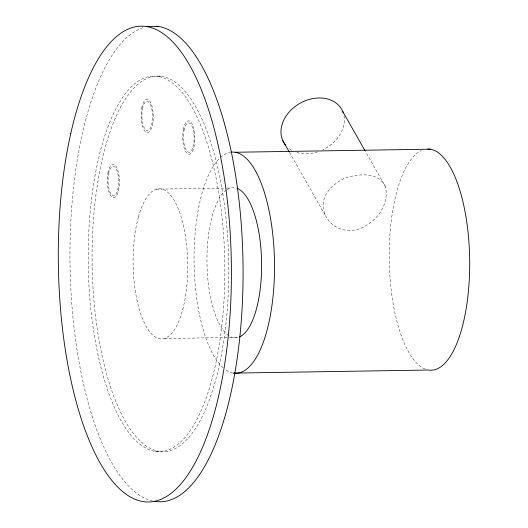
<?xml version="1.0" encoding="UTF-8"?>
<svg xmlns="http://www.w3.org/2000/svg" width="528" height="528" viewBox="0 0 528 528"><rect width="100%" height="100%" fill="white"/><g stroke="black" fill="none" stroke-linecap="round" stroke-linejoin="round"><path stroke-width="0.4" stroke-dasharray="2.64 1.98" d="M157.839 76.402L161.726 76.342M156.4 189.176L226.169 188.074M226.987 188.06L230.274 188.008M164.419 338.521L228.439 337.511M229.258 337.498L238.286 337.359A75.134 27.311 89.1 0 1 229.231 335.94M155.199 451.414A187.829 68.284 89.1 0 0 216.355 179.401A187.829 68.284 89.1 0 0 98.01 160.908A187.829 68.284 89.1 0 0 155.199 451.414L159.086 451.354A187.829 68.284 89.1 0 0 220.242 179.342A187.829 68.284 89.1 0 0 101.897 160.849A187.829 68.284 89.1 0 0 159.086 451.354M385.308 186.417C378.338 171.481 358.644 173.89 345.655 177.797L345.22 177.976C333.696 183.295 321.605 194.014 323.248 207.913C324.284 215.384 328.469 222.017 334.785 226.142C344.19 232.254 356.565 231.62 365.878 225.654L366.241 225.344C379.573 218.018 389.341 201.683 385.308 186.417L365.449 151.457M289.502 152.387L325.175 215.18M228.591 335.524A75.134 27.311 89.1 0 1 206.963 262.878A75.134 27.311 89.1 0 1 226.459 189.941M227.093 189.512A75.134 27.311 89.1 0 1 236.623 188.133M232.808 372.979A110.609 40.214 89.1 0 1 225.139 369.376M223.113 367.712A110.609 40.214 89.1 0 1 194.073 263.201A110.609 40.214 89.1 0 1 219.892 157.984M220.473 157.443A110.609 40.214 89.1 0 1 230.201 152.308M152.671 500.999A237.917 86.493 89.1 0 1 70.052 266.31A237.917 86.493 89.1 0 1 144.461 27.258M425.179 369.065A110.609 40.214 89.1 0 1 389.255 260.773A110.609 40.214 89.1 0 1 421.364 150.513M344.045 115.876A33.383 25.905 -29.6 0 1 322.793 149.807M317.658 151.859A33.383 25.905 -29.6 0 1 296.947 152.533M291.7 150.295A33.383 25.905 -29.6 0 1 288.466 148.078M108.154 171.864A16.698 6.072 89.1 0 0 113.236 197.683A16.698 6.072 89.1 0 0 118.675 173.507A16.698 6.072 89.1 0 0 108.154 171.864M108.788 172.973A14.665 5.333 89.1 0 0 113.249 195.657A14.665 5.333 89.1 0 0 118.028 174.418A14.665 5.333 89.1 0 0 108.788 172.973M138.455 216.856A75.134 27.311 89.1 0 0 157.285 338.105A75.134 27.311 89.1 0 0 185.493 236.584A75.134 27.311 89.1 0 0 138.455 216.856M183.599 128.396A16.698 6.072 89.1 0 0 188.687 154.222A16.698 6.072 89.1 0 0 194.119 130.04A16.698 6.072 89.1 0 0 183.599 128.396M142.012 106.821A16.698 6.072 89.1 0 0 147.094 132.64A16.698 6.072 89.1 0 0 152.533 108.464A16.698 6.072 89.1 0 0 142.012 106.821M184.232 129.512A14.665 5.333 89.1 0 0 188.701 152.196A14.665 5.333 89.1 0 0 193.472 130.957A14.665 5.333 89.1 0 0 184.232 129.512M142.646 107.93A14.665 5.333 89.1 0 0 147.107 130.614A14.665 5.333 89.1 0 0 151.886 109.375A14.665 5.333 89.1 0 0 142.646 107.93"/><path stroke-width="0.79" d="M146.533 26.585L158.195 26.4M235.059 152.262L430.234 149.193M342.745 111.5L365.039 150.744M282.612 140.257L289.1 151.675M237.409 188.43A75.134 27.311 89.1 0 1 261.591 262.508A75.134 27.311 89.1 0 1 239.56 336.884M231.013 152.189A110.609 40.214 89.1 0 1 274.507 263.419A110.609 40.214 89.1 0 1 233.501 373.105L428.677 370.029A110.609 40.214 89.1 0 0 469.696 262.574A110.609 40.214 89.1 0 0 427.812 149.015M156.592 26.189A237.917 86.493 89.1 0 1 243.078 275.233A237.917 86.493 89.1 0 1 154.849 501.415M285.76 145.391A33.383 25.905 -29.6 0 1 299.977 103.297A33.383 25.905 -29.6 0 1 343.279 112.906M70.739 133.624A237.917 86.493 89.1 0 0 143.18 501.6A237.917 86.493 89.1 0 0 220.645 157.054A237.917 86.493 89.1 0 0 70.739 133.624"/></g></svg>
